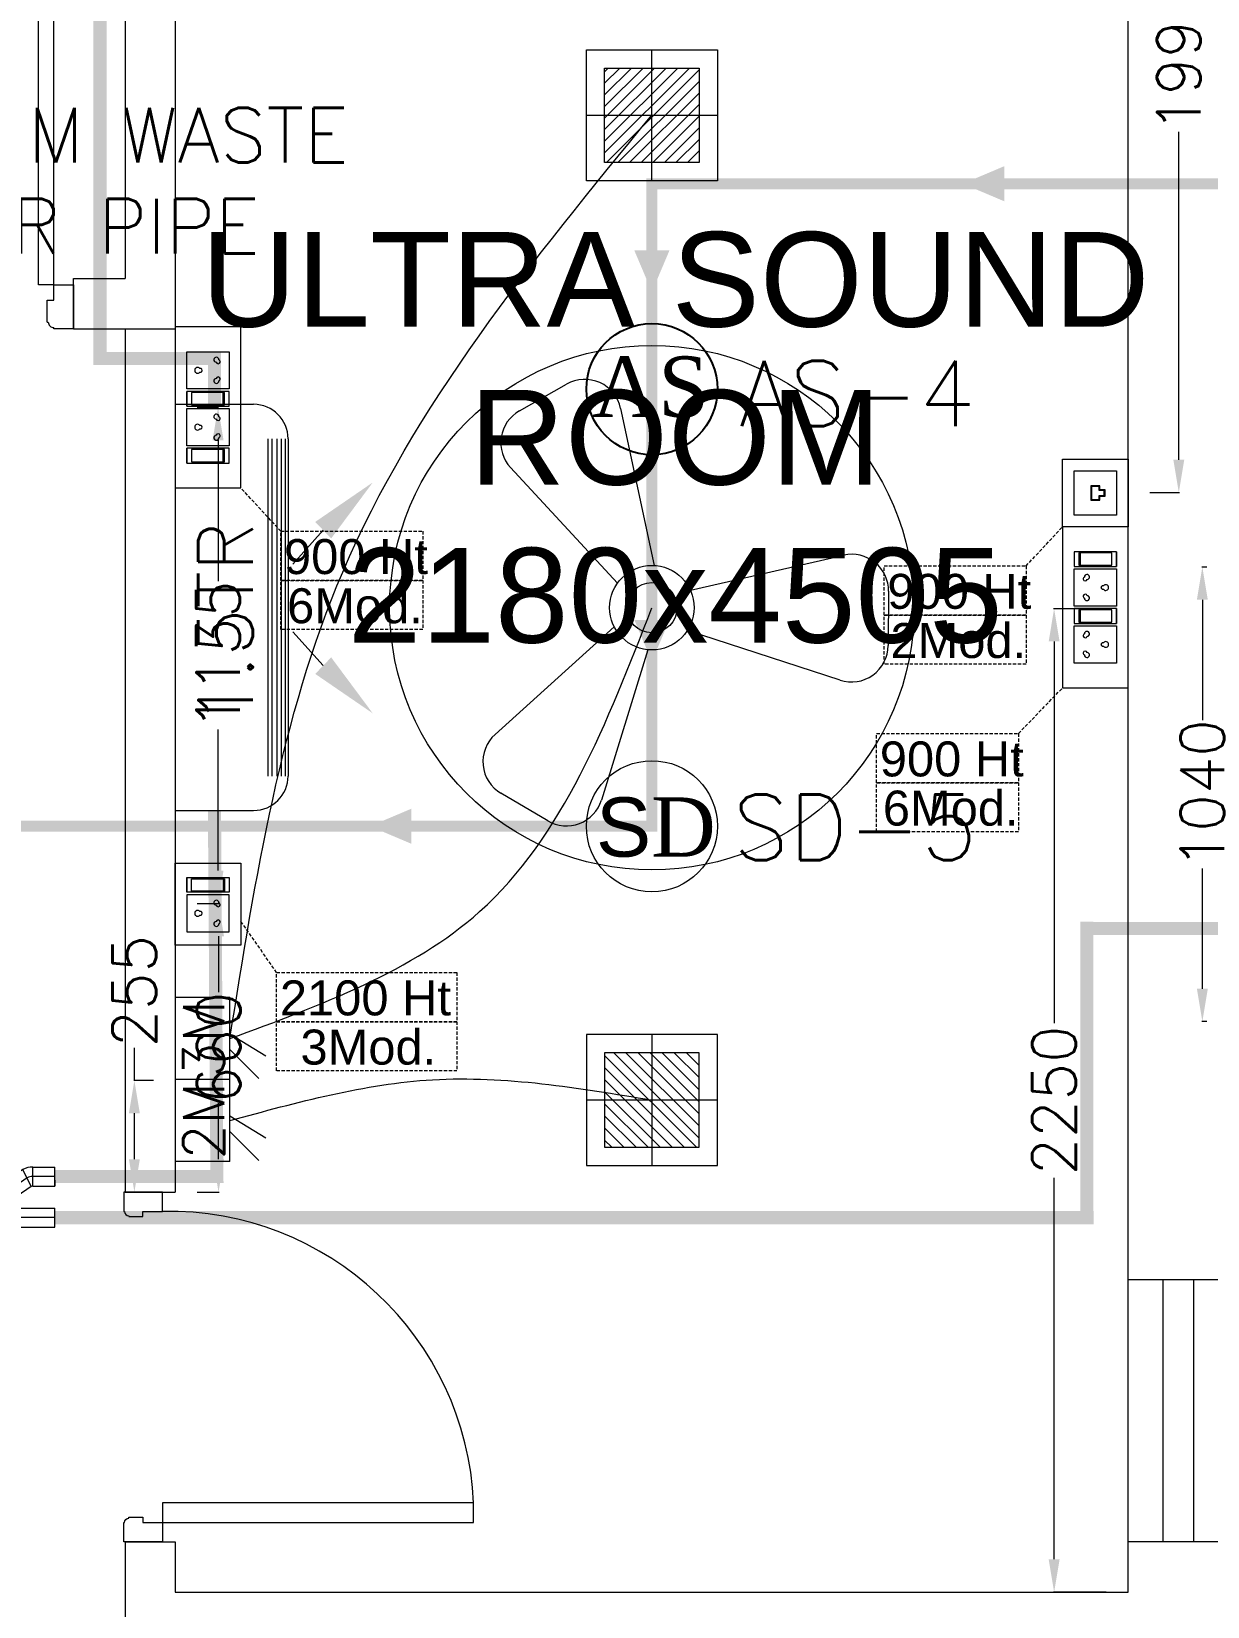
# Model space of a CAD drawing. Extents: x 3505867 to 4040009, y -660366 to -590408.
# Drawn here: x 3531795 to 3534486, y -601061 to -597458 of the extents above; entities that cross this region are included whole.
import ezdxf

# ---------------------------------------------------------------- set-up
doc = ezdxf.new("R2010")
doc.units = 0
doc.header["$LTSCALE"] = 6
doc.header["$MEASUREMENT"] = 0
for name, pattern in [('1', [0]), ('CONTINU', [0]), ('DASHED2', [0.375, 0.25, -0.125])]:
    doc.linetypes.add(name, pattern=pattern)
doc.layers.get('0').update_dxf_attribs({"linetype": 'CONTINUOUS', "lineweight": 0})
doc.layers.get('Defpoints').update_dxf_attribs({"linetype": 'CONTINUOUS', "lineweight": 0})
for name, color, linetype, lineweight in [('1Y-JOINT', 1, 'CONTINUOUS', 0), ('24W RAW POWER', 1, 'CONTINUOUS', 0), ('24W UPS POWER LIGHT', 5, 'CONTINUOUS', 0), ('AC CKT-8', 110, 'CONTINUOUS', 0), ('DIM', 7, 'CONTINUOUS', 0), ('DOOR', 44, 'CONTINUOUS', 0), ('ELE- DBS', 1, 'CONTINUOUS', 0), ('ELE-1200MM CEILINGFAN', 6, 'CONTINUOUS', 0), ('ELE-24W EMERGENCY  LED LIGHT', 5, 'CONTINUOUS', 0), ('ELE-24W LED LIGHT', 1, 'CONTINUOUS', 0), ('ELE-2M UPS P.SB', 3, 'CONTINUOUS', 0), ('ELE-2NOS OF 6-16 RAW POWER SOCKET', 1, 'CONTINUOUS', 0), ('ELE-3M RAW P.SB', 40, 'CONTINUOUS', 0), ('ELE-CABLE TRAY', 31, 'CONTINUOUS', 0), ('ELE. DB', 1, 'CONTINUOUS', 0), ('ELE.LAN POINT', 3, 'CONTINUOUS', 0), ('FA-ABOVE SMOKE DETECTOR', 6, 'CONTINUOUS', 25), ('FA-BELOW SMOKE DERECTOR', 1, 'CONTINUOUS', 0), ('FA-FIRE TEXT', 7, 'CONTINUOUS', 0), ('HTL-COPPER PIPE', 6, 'CONTINUOUS', 0), ('HVAC_HI-WALL_1.5TR', 5, 'CONTINUOUS', 0), ('LV.CC CEMARA', 66, 'CONTINUOUS', 0), ('M-VRF- CKT', 5, 'CONTINUOUS', 0), ('MEP_HVAC_DRAIN_PIPE', 7, 'CONTINUOUS', 0), ('MEP_HVAC_TEXT', 7, 'CONTINUOUS', 0), ('MEP_HVAC_VRF_COPPER_PIPE', 6, 'CONTINUOUS', 0), ('PHE-SP', 1, 'CONTINUOUS', 0), ('PL- WASTE PIPE', 6, 'CONTINUOUS', 0), ('TEXT', 5, 'CONTINUOUS', 0), ('vrf', 6, 'CONTINUOUS', 0), ('WALL', 10, 'CONTINUOUS', 0), ('Window', 161, 'CONTINUOUS', 0)]:
    doc.layers.add(name, color=color, linetype=linetype, lineweight=lineweight)
for name, color, linetype, lineweight, true_color in [('CFT_LOOPING', 7, '1', 0, 0xd6d600), ('ELE-6A AC SOCKET', 7, 'CONTINUOUS', 0, 0x00ceb6), ('ELE-LIGHTING WIRING', 7, 'CONTINUOUS', 0, 0x63d7b6)]:
    doc.layers.add(name, color=color, linetype=linetype, lineweight=lineweight, true_color=true_color)
doc.layers.add('FA-LOOPING', color=200, linetype='CONTINUOUS')
doc.styles.add('ARIAL', font='arial.ttf')
doc.styles.add('PDF Times New Roman', font='times.ttf')
doc.styles.add('ROMANS', font='romans.shx')
doc.styles.get("Standard").update_dxf_attribs({"font": 'SIMPLEX'})
doc.styles.add('VERDANA', font='verdana.ttf')
doc.dimstyles.new('AEPL1', dxfattribs={"dimtxt": 100, "dimasz": 75, "dimexe": 1.25, "dimexo": 50, "dimtad": 0, "dimdec": 0, "dimtxsty": 'ROMANS', "dimcen": 2.5, "dimclrd": 7, "dimclre": 7, "dimadec": 0, "dimazin": 0, "dimtfac": 1, "dimtdec": 0, "dimtmove": 0, "dimatfit": 3, "dimfxl": 1, "dimlwd": 0, "dimlwe": 0, "dimarcsym": 0})

# ---------------------------------------------------------------- blocks, each defined once
blk = doc.blocks.new('Z$W@#1841')
at = {"layer": 'DOOR'}
blk.add_lwpolyline([(482.4958492562516, 633.1520239433992), (482.4958492562516, -167.4081328623782), (532.9958492040975, -167.4081328623782), (532.9958492040975, 633.1520239433992)], close=True, dxfattribs=at)
for points in [[(-254.0643076240316, -217.9081328102244), (-267.56430760168, -217.9081328102244), (-267.56430760168, -167.4081328623784), (-317.2842284537333, -167.4081328623784), (-317.2842284537333, -267.4081327133668), (-267.56430760168, -267.4081327133668), (-267.56430760168, -265.1581327170921, 0.4142135623730951), (-256.3143076203064, -253.9081327357186), (-254.0643076240317, -253.9081327357186)], [(519.4958492264492, -217.9081328102242), (532.9958492040975, -217.9081328102242), (532.9958492040975, -167.4081328623782), (582.7157700561507, -167.4081328623782), (582.7157700561507, -267.4081327133666), (532.9958492040975, -267.4081327133666), (532.9958492040975, -265.1581327170919, -0.4142135623730951), (521.7458492227239, -253.9081327357184), (519.4958492264492, -253.9081327357184)]]:
    blk.add_lwpolyline(points, format="xyb", close=True, dxfattribs=at)
at = {"layer": 'DOOR', "color": 145}
blk.add_arc((518.3991009487806, -152.1393686359187), 786.1117062741538, 92.61772036991374, 181.1129344054778, dxfattribs=at)
blk = doc.blocks.new('750')
at = {"layer": 'DOOR'}
for p, q in [((-50, 705), (-47.5, 705)), ((-35, 690), (-35, 692.5)), ((50, 45), (50, 80)), ((50, 80), (675, 80)), ((675, 45), (675, 80)), ((-50, 45), (-47.5, 45)), ((-35, 60), (-35, 57.5)), ((50, 45), (675, 45))]:
    blk.add_line(p, q, dxfattribs=at)
for points in [[(15, 690), (15, 705), (50, 705), (50, 750), (-50, 750), (-50, 705)], [(-35, 690), (15, 690)], [(15, 60), (15, 45), (50, 45), (50, 0), (-50, 0), (-50, 45)], [(-35, 60), (15, 60)]]:
    blk.add_lwpolyline(points, dxfattribs=at)
for centre, start, end in [((-35, 705), 180, 270), ((-35, 45), 90, 180)]:
    blk.add_arc(centre, 12.5, start, end, dxfattribs=at)
at = {"layer": 'DOOR', "color": 145}
blk.add_arc((15, 45), 660, 0, 90, dxfattribs=at)
blk = doc.blocks.new('CIVIL IVF')
at = {"layer": 'WALL', "color": 8, "linetype": 'ByBlock'}
for p, q in [((-11784.84483534377, 17415.17232320225), (-11784.84483534377, 15915.17232320225)), ((-11669.84483534377, 17415.17232320225), (-11669.84483534377, 15800.17232320225)), ((-9489.933052091394, 12910.0900228722), (-9489.999999974389, 17415.16867429006)), ((-11902.84483534377, 15915.17232320225), (-11784.84483534377, 15915.17232320225)), ((-11902.84483534377, 15800.17232320318), (-11902.84483534377, 15915.17232320225)), ((-11902.84483534377, 15800.17232320225), (-11669.84483534377, 15800.17232320225)), ((-11784.84483534377, 15800.17232320225), (-11784.84483534377, 13825.09002243727)), ((-11669.84483534377, 15800.17232320225), (-11669.84483534377, 13825.09002243727)), ((-11784.84483534377, 13825.09002243727), (-11669.8448353447, 13825.09002243727)), ((-11784.84483534377, 13025.0900228722), (-11784.84483534377, 12680.0900228722)), ((-11784.84483534377, 13025.0900228722), (-11669.84483534377, 13025.0900228722)), ((-11669.84483534377, 13025.0900228722), (-11669.84483534377, 12910.0900228722)), ((-11669.84483534377, 12910.0900228722), (-9490.000000005122, 12910.0900228722))]:
    blk.add_line(p, q, dxfattribs=at)
at = {"layer": 'Window', "color": 8, "linetype": 'Continuous'}
for points in [[(-9490.000000000466, 13625.07719897851), (-9260.000000000466, 13625.07719897851), (-9260.000000000466, 13025.07719897851), (-9490.000000000466, 13025.07719897851)], [(-9410.000000000466, 13625.07719897851), (-9340.000000000466, 13625.07719897851), (-9340.000000000466, 13025.07719897851), (-9410.000000000466, 13025.07719897851)]]:
    blk.add_lwpolyline(points, close=True, dxfattribs=at)
at = {"layer": 'DOOR', "color": 8, "rotation": 89.99999999999999}
blk.add_blockref('750', (-11902.84483534377, 15850.17232320225), dxfattribs=at)
at = {"layer": 'DOOR', "color": 8, "linetype": 'Continuous', "xscale": 0.8888888889923692, "yscale": 0.8888888889923692, "zscale": 0.8888888889923692, "rotation": 270}
blk.add_blockref('Z$W@#1841', (-11550.14871698245, 13543.05959711224), dxfattribs=at)
at = {"layer": 'DIM', "color": 8, "insert": (-10525.96181170177, 15550.12241961737), "char_height": 216.75, "width": 2086.033935879946, "attachment_point": 5, "style": 'ARIAL'}
blk.add_mtext('ULTRA SOUND\\PROOM\\P2180x4505', dxfattribs=at)
blk = doc.blocks.new('RTUH 6U')
at = {"layer": 'ELE-2NOS OF 6-16 RAW POWER SOCKET', "color": 30, "lineweight": 0, "ltscale": 300}
for p, q in [((-311.5148522858508, -26.47821136575658), (-226.5000409251079, -26.47821136575658)), ((-311.5148522858508, -123.5216896266211), (-311.5148522858508, -26.47821136575658)), ((-226.5000409251079, -26.47821136575658), (-226.5000409251079, -123.5216896266211)), ((-187.0565626639873, -26.47821136575658), (-220.8652583165094, -26.47821136575658)), ((-220.8652583165094, -26.47821136575658), (-220.8652583165094, -123.5216896266211)), ((-187.0565626639873, -123.5216896266211), (-187.0565626639873, -26.47821136575658)), ((-187.0565626639873, -123.5216896266211), (-187.0565626639873, -26.47821136575658)), ((-181.4217800553888, -123.5216896266211), (-181.4217800553888, -26.47821136575658)), ((-181.4217800553888, -26.47821136575658), (-96.40696869464591, -26.47821136575658)), ((-96.40696869464591, -26.47821136575658), (-96.40696869464591, -123.5216896266211)), ((-56.96349043352529, -26.47821136575658), (-90.77218608604744, -26.47821136575658)), ((-90.77218608604744, -26.47821136575658), (-90.77218608604744, -123.5216896266211)), ((-56.96349043352529, -123.5216896266211), (-56.96349043352529, -26.47821136575658)), ((-56.96349043352529, -123.5216896266211), (-56.96349043352529, -26.47821136575658)), ((-189.8739539682865, -37.04342875699513), (-218.0478670122102, -37.04342875699513)), ((-218.0478670122102, -37.04342875699513), (-218.0478670122102, -112.9564722352661)), ((-189.8739539682865, -40.42429832229391), (-218.0478670122102, -40.42429832229391)), ((-189.8739539682865, -112.9564722352661), (-189.8739539682865, -37.04342875699513)), ((-59.78088173829019, -37.04342875699513), (-87.9547947817482, -37.04342875699513)), ((-87.9547947817482, -37.04342875699513), (-87.9547947817482, -112.9564722352661)), ((-59.78088173829019, -40.42429832229391), (-87.9547947817482, -40.42429832229391)), ((-59.78088173829019, -112.9564722352661), (-59.78088173829019, -37.04342875699513)), ((-226.5000409251079, -123.5216896266211), (-311.5148522858508, -123.5216896266211)), ((-187.0565626639873, -123.5216896266211), (-220.8652583165094, -123.5216896266211)), ((-220.8652583165094, -123.5216896266211), (-187.0565626639873, -123.5216896266211)), ((-218.0478670122102, -112.9564722352661), (-189.8739539682865, -112.9564722352661)), ((-96.40696869464591, -123.5216896266211), (-181.4217800553888, -123.5216896266211)), ((-56.96349043352529, -123.5216896266211), (-90.77218608604744, -123.5216896266211)), ((-90.77218608604744, -123.5216896266211), (-56.96349043352529, -123.5216896266211)), ((-87.9547947817482, -112.9564722352661), (-59.78088173829019, -112.9564722352661))]:
    blk.add_line(p, q, dxfattribs=at)
blk.add_lwpolyline([(-4.092510789632797e-05, 4.950386937707663e-05), (-368.4783017947339, 4.950386937707663e-05), (-368.4783017947339, -149.9999504961306), (-4.092510789632797e-05, -149.9999504961306)], close=True, dxfattribs=at)
for centre, radius, start, end in [((-293.2345507191494, -56.05690794810653), 5.702069884256065, 87.48996629468185, 354.7310871131253), ((-288.7399569302797, -52.13456946169026), 4.600757324912477, 284.9048633383454, 157.3161900704558), ((-249.274936280679, -52.13456946169026), 4.600757324912477, 22.68380993221952, 255.0951366616546), ((-244.7803424918093, -56.05690794810653), 5.702069884256065, 185.2689128868746, 92.51003370531816), ((-163.1414784886874, -56.05690794810653), 5.702069884256065, 87.48996629468185, 354.7310871131253), ((-158.6468846998177, -52.13456946169026), 4.600757324912477, 284.9048633383454, 157.3161900677805), ((-119.181864050217, -52.13456946169026), 4.600757324912477, 22.68380993221952, 255.0951366616546), ((-114.6872702613473, -56.05690794810653), 5.702069884256065, 185.2689128868746, 92.51003370531816), ((-269.0074466057122, -98.95577360759489), 6.616767067351513, 127.1583653105455, 52.84163468502312), ((-269.0074466057122, -92.33763240661938), 4.216839631110872, 341.4031195241894, 198.5968804773098), ((-138.9143743752502, -98.95577360759489), 6.616767067351513, 127.1583653105455, 52.84163468502312), ((-138.9143743752502, -92.33763240661938), 4.216839631110872, 341.4031195241894, 198.5968804773098)]:
    blk.add_arc(centre, radius, start, end, dxfattribs=at)
blk = doc.blocks.new('EQ2WE')
at = {"layer": 'ELE-6A AC SOCKET', "lineweight": 0}
for p, q in [((-98.74961535586044, 169.5296093540965), (-215.4297063327394, 169.5296093540965)), ((-215.4297063327394, 169.5296093540965), (-215.4297063327394, 36.34056040062569)), ((-98.74961535586044, 36.34056040062569), (-98.74961535586044, 169.5296093540965)), ((-91.01605767477304, 36.34056040062569), (-91.01605767477304, 169.5296093540965)), ((-91.01605767477304, 169.5296093540965), (-44.61471158778295, 169.5296093540965)), ((-44.61471158778295, 169.5296093540965), (-91.01605767477304, 169.5296093540965)), ((-87.14927883446217, 50.84098105295561), (-87.14927883446217, 155.0291887017665)), ((-87.14927883446217, 155.0291887017665), (-48.48149042809382, 155.0291887017665)), ((-48.48149042809382, 155.0291887017665), (-48.48149042809382, 50.84098105295561)), ((-44.61471158778295, 169.5296093540965), (-44.61471158778295, 36.34056040062569)), ((-44.61471158778295, 169.5296093540965), (-44.61471158778295, 36.34056040062569)), ((-48.48149042809382, 55.48111566121224), (-87.14927883446217, 55.48111566121224)), ((-48.48149042809382, 50.84098105295561), (-87.14927883446217, 50.84098105295561)), ((-215.4297063327394, 36.34056040062569), (-98.74961535586044, 36.34056040062569)), ((-44.61471158778295, 36.34056040062569), (-91.01605767477304, 36.34056040062569))]:
    blk.add_line(p, q, dxfattribs=at)
blk.add_lwpolyline([(0, 0), (-257.3377121933736, 0), (-257.3377121933736, 205.8701697547222), (0, 205.8701697547222)], close=True, dxfattribs=at)
for centre, radius, start, end in [((-157.0896608447656, 135.8136806810508), 9.081299729220849, 307.1583653148004, 232.8416346884283), ((-157.0896608447656, 126.7304949983954), 5.787476604568305, 161.4031195280473, 18.59688047086035), ((-190.3405810883269, 76.93636897683609), 7.825907300167327, 5.268912887902898, 272.5100337055451), ((-184.1718958457932, 71.55308571003843), 6.314391276533496, 202.6838099291593, 75.09513666362629), ((-130.0074258428067, 71.55308571003843), 6.314391276533496, 104.9048633363737, 337.3161900708406), ((-123.8387406007387, 76.93636897683609), 7.825907300167327, 267.4899662944549, 174.7310871120971)]:
    blk.add_arc(centre, radius, start, end, dxfattribs=at)
blk = doc.blocks.new('*D464')
at = {"layer": 'Defpoints', "color": 0, "linetype": 'ByBlock', "transparency": 16777216}
for p in [(22135.0882167425, 14250.27869714517), (22234.05422734702, 14250.27869714517), (22135.15516465623, 13589.91793022351)]:
    blk.add_point(p, dxfattribs=at)
at = {"layer": 'ELE-CABLE TRAY', "color": 7, "linetype": 'ByBlock', "lineweight": 0, "transparency": 16777216}
for p, q in [((22185.0882167425, 14250.27869714517), (22235.30422734702, 14250.27869714517)), ((22234.05422734702, 14175.27869714517), (22234.05422734702, 14046.91378987482)), ((22234.05422734702, 13664.91793022351), (22234.05422734702, 13793.28283749387)), ((22185.15516465623, 13589.91793022351), (22235.30422734702, 13589.91793022351))]:
    blk.add_line(p, q, dxfattribs=at)
at = {"layer": 'ELE-CABLE TRAY', "color": 7, "linetype": 'ByBlock', "transparency": 16777216}
for points in [[(22246.55422734702, 14175.27869714517), (22221.55422734702, 14175.27869714517), (22234.05422734702, 14250.27869714517)], [(22221.55422734702, 13664.91793022351), (22246.55422734702, 13664.91793022351), (22234.05422734702, 13589.91793022351)]]:
    blk.add_solid(points, dxfattribs=at)
at = {"layer": 'ELE-CABLE TRAY', "color": 0, "linetype": 'ByBlock', "transparency": 16777216, "insert": (22234.05422734702, 13920.09831368434), "char_height": 100, "attachment_point": 5, "rotation": 90, "style": 'ROMANS'}
blk.add_mtext('660', dxfattribs=at)
blk = doc.blocks.new('*D465')
at = {"layer": 'Defpoints', "color": 0, "linetype": 'ByBlock', "transparency": 16777216}
for p in [(22135.08821674204, 15384.959080606), (22232.95359777706, 15384.959080606), (22135.0882167425, 14250.27869714517)]:
    blk.add_point(p, dxfattribs=at)
at = {"layer": 'ELE-CABLE TRAY', "color": 7, "linetype": 'ByBlock', "lineweight": 0, "transparency": 16777216}
for p, q in [((22185.08821674204, 15384.959080606), (22234.20359777706, 15384.959080606)), ((22232.95359777706, 15309.959080606), (22232.95359777706, 14987.2915079232)), ((22232.95359777706, 14325.27869714517), (22232.95359777706, 14647.94626982797)), ((22185.0882167425, 14250.27869714517), (22234.20359777706, 14250.27869714517))]:
    blk.add_line(p, q, dxfattribs=at)
at = {"layer": 'ELE-CABLE TRAY', "color": 7, "linetype": 'ByBlock', "transparency": 16777216}
for points in [[(22245.45359777706, 15309.959080606), (22220.45359777706, 15309.959080606), (22232.95359777706, 15384.959080606)], [(22220.45359777706, 14325.27869714517), (22245.45359777706, 14325.27869714517), (22232.95359777706, 14250.27869714517)]]:
    blk.add_solid(points, dxfattribs=at)
at = {"layer": 'ELE-CABLE TRAY', "color": 0, "linetype": 'ByBlock', "transparency": 16777216, "insert": (22232.95359777706, 14817.61888887559), "char_height": 100, "attachment_point": 5, "rotation": 90, "style": 'ROMANS'}
blk.add_mtext('1135', dxfattribs=at)
blk = doc.blocks.new('*D467')
at = {"layer": 'Defpoints', "color": 0, "linetype": 'ByBlock', "transparency": 16777216}
for p in [(24314.91493136063, 14924.45725636731), (24145.82224400667, 12674.91793065844), (24314.99999999488, 12674.91793065844)]:
    blk.add_point(p, dxfattribs=at)
at = {"layer": 'ELE-CABLE TRAY', "color": 7, "linetype": 'ByBlock', "lineweight": 0, "transparency": 16777216}
for p, q in [((24264.91493136063, 14924.45725636731), (24144.57224400667, 14924.45725636731)), ((24145.82224400667, 14849.45725636731), (24145.82224400667, 13976.50306970335)), ((24145.82224400667, 12749.91793065844), (24145.82224400667, 13622.8721173224)), ((24264.99999999488, 12674.91793065844), (24144.57224400667, 12674.91793065844))]:
    blk.add_line(p, q, dxfattribs=at)
at = {"layer": 'ELE-CABLE TRAY', "color": 7, "linetype": 'ByBlock', "transparency": 16777216}
for points in [[(24158.32224400667, 14849.45725636731), (24133.32224400667, 14849.45725636731), (24145.82224400667, 14924.45725636731)], [(24133.32224400667, 12749.91793065844), (24158.32224400667, 12749.91793065844), (24145.82224400667, 12674.91793065844)]]:
    blk.add_solid(points, dxfattribs=at)
at = {"layer": 'ELE-CABLE TRAY', "color": 0, "linetype": 'ByBlock', "transparency": 16777216, "insert": (24145.82224400667, 13799.68759351288), "char_height": 100, "attachment_point": 5, "rotation": 90, "style": 'ROMANS'}
blk.add_mtext('2250', dxfattribs=at)
blk = doc.blocks.new('*D471')
at = {"layer": 'Defpoints', "color": 0, "linetype": 'ByBlock', "transparency": 16777216}
for p in [(24484.91076088883, 15019.76497655676), (24545.02010718687, 15019.76497655676), (24545.04755252553, 13980.08003548067)]:
    blk.add_point(p, dxfattribs=at)
at = {"layer": 'ELE-CABLE TRAY', "color": 7, "linetype": 'ByBlock', "lineweight": 0, "transparency": 16777216}
for p, q in [((24495.02010718687, 15019.76497655676), (24483.66076088883, 15019.76497655676)), ((24484.91076088883, 14944.76497655676), (24484.91076088883, 14669.59512506633)), ((24484.91076088883, 14055.08003548067), (24484.91076088883, 14330.2498869711)), ((24495.04755252553, 13980.08003548067), (24483.66076088883, 13980.08003548067))]:
    blk.add_line(p, q, dxfattribs=at)
at = {"layer": 'ELE-CABLE TRAY', "color": 7, "linetype": 'ByBlock', "transparency": 16777216}
for points in [[(24497.41076088883, 14944.76497655676), (24472.41076088883, 14944.76497655676), (24484.91076088883, 15019.76497655676)], [(24472.41076088883, 14055.08003548067), (24497.41076088883, 14055.08003548067), (24484.91076088883, 13980.08003548067)]]:
    blk.add_solid(points, dxfattribs=at)
at = {"layer": 'ELE-CABLE TRAY', "color": 0, "linetype": 'ByBlock', "transparency": 16777216, "insert": (24484.91076088883, 14499.92250601872), "char_height": 100, "attachment_point": 5, "rotation": 90, "style": 'ROMANS'}
blk.add_mtext('1040', dxfattribs=at)
blk = doc.blocks.new('ETWER')
at = {"layer": 'PL- WASTE PIPE', "color": 4, "linetype": 'ByBlock', "lineweight": 0, "ltscale": 5, "insert": (21347.56972528715, 16070.42661739024), "char_height": 124.9999999977931, "width": 1332.590875704529, "attachment_point": 1, "style": 'ROMANS'}
blk.add_mtext('%%c40MM WASTE WATER PIPE', dxfattribs=at)
blk = doc.blocks.new('24w led light')
at = {"layer": 'ELE-24W LED LIGHT', "color": 1, "lineweight": 0}
for p, q in [((159.0000000012145, 158.9999999986694), (-159.9999999987274, 159.0000000012225)), ((-159.9999999987274, 159.0000000012225), (-160.0000000012806, -159.9999999987194)), ((-0.5000000012805742, -159.999999999996), (-0.4999999987274407, 158.999999999946)), ((158.9999999987194, -160.0000000012726), (159.0000000012145, 158.9999999986694)), ((114.5367849160933, 114.5367849143026), (-115.5367849143026, 114.5367849161594)), ((-115.5367849143026, 114.5367849161594), (-115.5367849161594, -115.5367849143526)), ((110.1664341049445, -115.5367849160353), (-115.5367849143606, 110.1664341068094)), ((81.97055120514068, -115.5367849159193), (-115.5367849145927, 81.97055120700553)), ((114.5367849144106, -91.7112528255815), (-91.71125282390676, 114.5367849159273)), ((114.5367849147007, -63.51536992577766), (-63.51536992410293, 114.5367849156952)), ((114.5367849149328, -35.31948702603185), (-35.31948702429909, 114.5367849155211)), ((114.5367849151069, -7.123604126228013), (-7.123604124495255, 114.536784915289)), ((114.536784915339, 21.07227877357582), (21.07227877536661, 114.5367849150569)), ((114.5367849155711, 49.26816167332163), (49.26816167511242, 114.5367849148248)), ((114.5367849158032, 77.46404457312546), (77.46404457497428, 114.5367849145927)), ((114.5367849160353, 105.6599274730454), (105.6599274747201, 114.5367849143606)), ((114.5367849142945, -115.5367849162094), (114.5367849160933, 114.5367849143026)), ((53.77466830533685, -115.5367849157452), (-115.5367849147668, 53.77466830725971)), ((25.57878540547499, -115.536784915397), (-115.5367849150569, 25.57878540745588)), ((-160.000000000004, -0.4999999987194258), (158.999999999996, -0.5000000012725593)), ((-2.617097494328851, -115.5367849151649), (-115.536784915231, -2.617097492464012)), ((-30.81298039413269, -115.5367849150489), (-115.5367849154631, -30.81298039220982)), ((-59.00886329393652, -115.5367849148168), (-115.5367849156952, -59.00886329212971)), ((-87.20474619374036, -115.5367849144686), (-115.5367849159273, -87.20474619181749)), ((-115.4006290935442, -115.5367849142945), (-115.5367849161594, -115.4006290915633)), ((-115.5367849161594, -115.5367849143526), (114.5367849142945, -115.5367849162094)), ((-160.0000000012806, -159.9999999987194), (158.9999999987194, -160.0000000012726))]:
    blk.add_line(p, q, dxfattribs=at)
blk = doc.blocks.new('24w led emeregency')
at = {"layer": 'ELE-24W EMERGENCY  LED LIGHT'}
h = blk.add_hatch(dxfattribs=at)
h.set_pattern_fill('ANSI31', scale=166.666666666665, style=0)
h.set_pattern_definition([(45, (0, 0), (-14.73139127471959, 14.7313912747196), [])])
h.paths.add_polyline_path([(-115.397401795839, -115.397401795839), (-115.397401795839, 115.397401795839), (115.397401795839, 115.397401795839), (115.397401795839, -115.397401795839)])
at = {"layer": 'ELE-24W EMERGENCY  LED LIGHT', "color": 5}
for p, q in [((0, 160), (0, -160)), ((-160, 0), (160, 0))]:
    blk.add_line(p, q, dxfattribs=at)
for points in [[(-160, -160), (-160, 160), (160, 160), (160, -160)], [(-115.397401795839, -115.397401795839), (-115.397401795839, 115.397401795839), (115.397401795839, 115.397401795839), (115.397401795839, -115.397401795839)]]:
    blk.add_lwpolyline(points, close=True, dxfattribs=at)
blk = doc.blocks.new('2M UPS SB')
at = {"layer": 'ELE-2M UPS P.SB', "color": 3}
for p, q in [((-133.7655910551548, 160), (-69.26612788438797, 265.2194964364171)), ((-88.23655763268471, 160), (-3.38374388217926, 244.8528137430549)), ((-240, 160), (-240, 0)), ((0, 160), (-240, 160)), ((0, 160), (0, 0))]:
    blk.add_line(p, q, dxfattribs=at)
blk.add_text('2M', height=120, rotation=180, dxfattribs=at).set_placement((-6.021764248609543, 142.9791077449918))
blk = doc.blocks.new('A$C07FB25EA')
at = {"layer": 'ELE-1200MM CEILINGFAN', "color": 3}
for p, q in [((6.532776267500593, 13.36735990063607), (9.466628320107704, 11.64112324596863)), ((0.2555713899018883, 2.637343919337582), (3.168330920685548, 12.07415516399124)), ((9.838218455632159, 7.943537505430868), (2.358767898105725, 1.207109641702118)), ((-11.7984145034352, 4.548378357842012), (-2.224771563924151, 1.439198100535577)), ((-14.84286138923198, -1.026129745423532), (-14.81482261964993, 2.37777899041248)), ((-2.411792527615034, -1.097340643536882), (-12.04069056159642, -3.293222517087997)), ((2.156221137716784, -1.540003275806157), (8.872359640910874, -8.780932646906876)), ((1.960196047803038, -12.49191586327652), (-0.1339963341779367, -2.646307742243152)), ((8.31008512173139, -12.34123015521618), (5.348194299542229, -14.01890223638475))]:
    blk.add_line(p, q, dxfattribs=at)
at = {"layer": 'ELE-1200MM CEILINGFAN', "color": 5, "ltscale": 10}
blk.add_circle((0, 0), 16.44920765180997, dxfattribs=at)
at = {"layer": 'ELE-1200MM CEILINGFAN', "color": 3}
for radius in [2.649698036423876, 1.57768634052507]:
    blk.add_circle((0, 0), radius, dxfattribs=at)
for centre, radius, start, end in [((5.364932230608247, 11.38253260855709), 2.302911, 59.52805232013018, 162.5228544712673), ((8.29878428322263, 9.656295953875087), 2.302911, 311.9493309576654, 59.52805232013018), ((-12.51198974412546, 2.358810032856127), 2.302911000000001, 71.9493309579858, 179.5280523201116), ((-12.54002851371843, -1.045098702990799), 2.302911000000001, 179.5280523201116, 282.5228544713182), ((7.175096283113817, -10.33743390556629), 2.302911000000001, 299.5280523201873, 42.52285447146621), ((4.213205460910103, -12.01510598673485), 2.302911000000001, 191.9493309577734, 299.5280523201873)]:
    blk.add_arc(centre, radius, start, end, dxfattribs=at)
blk = doc.blocks.new('TEWSER')
at = {"layer": 'ELE-3M RAW P.SB'}
for p, q in [((0, 0), (125, 0)), ((0, 0), (0, -187.5000000001164)), ((0, -68.9348106419202), (-66.29126073652878, -2.643549905624241)), ((0, -104.5043680202216), (-82.20273159211501, -54.11416240036488)), ((0, -187.5000000001164), (125, -187.5000000001164))]:
    blk.add_line(p, q, dxfattribs=at)
blk.add_text('3M', height=93.75000000006436, rotation=269.9999999999999, dxfattribs=at).set_placement((13.29757207352668, -4.704503317945637))
blk = doc.blocks.new('*D516')
at = {"layer": 'Defpoints', "color": 0, "linetype": 'ByBlock', "transparency": 16777216}
for p in [(-5503.477089490276, 14080.3720164462), (-5409.844835343305, 14080.3720164462), (-5409.844835343771, 13825.09002243727)]:
    blk.add_point(p, dxfattribs=at)
at = {"layer": 'ELE-CABLE TRAY', "color": 7, "linetype": 'ByBlock', "lineweight": 0, "transparency": 16777216}
for p, q in [((-5503.477089490276, 14080.3720164462), (-5503.477089490276, 14155.3720164462)), ((-5459.844835343305, 14080.3720164462), (-5504.727089490276, 14080.3720164462)), ((-5503.477089490276, 13900.09002243727), (-5503.477089490276, 14005.3720164462)), ((-5459.844835343771, 13825.09002243727), (-5504.727089490276, 13825.09002243727))]:
    blk.add_line(p, q, dxfattribs=at)
at = {"layer": 'ELE-CABLE TRAY', "color": 7, "linetype": 'ByBlock', "transparency": 16777216}
for points in [[(-5490.977089490276, 14005.3720164462), (-5515.977089490276, 14005.3720164462), (-5503.477089490276, 14080.3720164462)], [(-5515.977089490276, 13900.09002243727), (-5490.977089490276, 13900.09002243727), (-5503.477089490276, 13825.09002243727)]]:
    blk.add_solid(points, dxfattribs=at)
at = {"layer": 'ELE-CABLE TRAY', "color": 0, "linetype": 'ByBlock', "transparency": 16777216, "insert": (-5503.477089490276, 14284.56844501763), "char_height": 100, "attachment_point": 5, "rotation": 90, "style": 'ROMANS'}
blk.add_mtext('255', dxfattribs=at)
blk = doc.blocks.new('Voice')
at = {"layer": 'ELE.LAN POINT', "color": 6}
for points in [[(-0.0001435091835446656, -31.83524279187447), (127.8731920092255, -31.83524279191364), (127.8731920092255, 91.99998739433515), (-0.0001435091835446656, 91.99998739437433)], [(21.85946668858487, -9.975632593831826), (106.0135818114571, -9.975632593831826), (106.0135818114571, 70.14037719625334), (21.85946668858487, 70.14037719629252)], [(77.26763112169853, 21.4423185055611), (69.73059573140364, 21.4423185055611), (69.73059573140364, 11.69924630392988), (58.14245276861877, 11.69924630392988), (58.14245276861877, 21.4423185055611), (50.60541737832387, 21.4423185055611), (50.60541737832387, 38.72242609717381), (77.26763112169853, 38.72242609717381)], [(75.92159601097843, 22.78835361628119), (68.38456062068354, 22.78835361628119), (68.38456062068354, 13.04528141464998), (59.48848787933886, 13.04528141464998), (59.48848787933886, 22.78835361628119), (51.95145248904397, 22.78835361628119), (51.95145248904397, 37.37639098645371), (75.92159601097843, 37.37639098645371)]]:
    blk.add_lwpolyline(points, close=True, dxfattribs=at)
blk = doc.blocks.new('*D302')
at = {"layer": 'Defpoints', "color": 0, "linetype": 'ByBlock', "transparency": 16777216}
for p in [(-3230.018120724957, 17415.17209221381), (-3113.941144122526, 17415.17209221381), (-3230.018120724957, 15425.31413119)]:
    blk.add_point(p, dxfattribs=at)
at = {"layer": 'ELE-CABLE TRAY', "color": 7, "linetype": 'ByBlock', "lineweight": 0, "transparency": 16777216}
for p, q in [((-3180.018120724957, 17415.17209221381), (-3112.691144122526, 17415.17209221381)), ((-3113.941144122526, 17340.17209221381), (-3113.941144122526, 16589.91573074953)), ((-3113.941144122526, 15500.31413119), (-3113.941144122526, 16250.57049265429)), ((-3180.018120724957, 15425.31413119), (-3112.691144122526, 15425.31413119))]:
    blk.add_line(p, q, dxfattribs=at)
at = {"layer": 'ELE-CABLE TRAY', "color": 7, "linetype": 'ByBlock', "transparency": 16777216}
for points in [[(-3101.441144122526, 17340.17209221381), (-3126.441144122526, 17340.17209221381), (-3113.941144122526, 17415.17209221381)], [(-3126.441144122526, 15500.31413119), (-3101.441144122526, 15500.31413119), (-3113.941144122526, 15425.31413119)]]:
    blk.add_solid(points, dxfattribs=at)
at = {"layer": 'ELE-CABLE TRAY', "color": 0, "linetype": 'ByBlock', "transparency": 16777216, "insert": (-3113.941144122526, 16420.24311170191), "char_height": 100, "attachment_point": 5, "rotation": 90, "style": 'ROMANS'}
blk.add_mtext('1990', dxfattribs=at)
blk = doc.blocks.new('SMOKE DETECTOR')
at = {"layer": 'FA-BELOW SMOKE DERECTOR', "color": 7}
blk.add_circle((931028.7306233168, -118293.8702529273), 166.0108993562608, dxfattribs=at)
at = {"layer": 'FA-BELOW SMOKE DERECTOR', "insert": (930887.0836242564, -118372.9609814075), "char_height": 150, "attachment_point": 7, "style": 'PDF Times New Roman'}
blk.add_mtext('{\\fArial|b0|i0|c0|p34;S}D', dxfattribs=at)
blk = doc.blocks.new('above smoke detector')
at = {"layer": 'FA-ABOVE SMOKE DETECTOR', "color": 7}
blk.add_circle((0, 0), 300, dxfattribs=at)
at = {"layer": 'FA-ABOVE SMOKE DETECTOR', "color": 53, "style": 'PDF Times New Roman'}
blk.add_text('AS', height=277.3765532474504, dxfattribs=at).set_placement((-273.6280592252228, -127.6668285339369))
blk = doc.blocks.new('DSFREWR')
at = {"layer": 'FA-LOOPING', "linetype": 'ByBlock', "const_width": 25}
blk.add_lwpolyline([(-1499.520808413625, 16131.75403616205), (-4319.447740190197, 16131.75403616205), (-4319.447740190197, 14661.95187277731), (-8068.468857062981, 14661.95187277731), (-8068.468857062981, 16293.20164178952), (-10700.79089376749, 16293.20164178952), (-10700.79089376749, 15293.20187277847), (-13398.28480976075, 15293.20187277847), (-13398.28480976122, 16264.70187277813), (-15987.0297805653, 16264.70187277824)], dxfattribs=at)
at = {"layer": 'FA-LOOPING', "color": 200, "linetype": 'CONTINU'}
for points in [[(-3513.220414658543, 16131.75403616205, 80.354190735305, 0, 0), (-3608.061818398535, 16131.75403616205, 0, 0, 0)], [(-4319.447740190197, 15979.17676334223, 80.354190735305, 0, 0), (-4319.447740190197, 15884.33535960224, 0, 0, 0)], [(-4319.447740190197, 15133.9304634654, 80.354190735305, 0, 0), (-4319.447740190197, 15039.0890597254, 0, 0, 0)], [(-4869.580459505785, 14661.95187277731, 80.354190735305, 0, 0), (-4964.421863245778, 14661.95187277731, 0, 0, 0)]]:
    blk.add_lwpolyline(points, format="xyseb", dxfattribs=at)
at = {"layer": 'FA-ABOVE SMOKE DETECTOR', "xscale": 0.4999999999993358, "yscale": 0.4999999999993358, "zscale": 0.4999999999993358}
blk.add_blockref('above smoke detector', (-4319.447740190197, 15661.95164178836, 1.300687133253366e-09), dxfattribs=at)
at = {"layer": 'FA-BELOW SMOKE DERECTOR', "color": 6, "xscale": 0.9035551315104862, "yscale": 0.9035551315104862, "zscale": 0.9035551315104862}
blk.add_blockref('SMOKE DETECTOR', (-845555.234878582, 121546.9853660455, 1.300687133253366e-09), dxfattribs=at)
at = {"layer": 'FA-FIRE TEXT', "color": 200, "linetype": 'CONTINU', "char_height": 150, "width": 349.8378647597838, "attachment_point": 1, "style": 'ROMANS'}
for s, insert in [('{\\C256;AS-4}', (-4120.075452225283, 15726.91026299819)), ('{\\C256;SD-5}', (-4134.191763270181, 14734.66756345367))]:
    blk.add_mtext(s, dxfattribs=dict(at, insert=insert))
blk = doc.blocks.new('HI WALL SPLIT AC UNIT 1.5TR')
at = {"layer": 'HVAC_HI-WALL_1.5TR', "color": 7, "lineweight": 5}
for p, q in [((1295285.094062001, -129882.4152555451), (1295362.690297949, -129951.570953507)), ((1295594.968264924, -129882.4152555451), (1295517.372028977, -129951.570953507))]:
    blk.add_line(p, q, dxfattribs=at)
at = {"layer": 'HVAC_HI-WALL_1.5TR', "color": 5, "lineweight": 5}
for p, q in [((1295075.965363557, -129962.8062686893), (1295847.465363557, -129962.8062686893)), ((1294997.215363557, -130220.8062686893), (1294997.215363557, -130041.5562686893)), ((1295926.215363557, -130220.8062686893), (1295926.215363557, -130041.5562686893)), ((1294997.215363557, -130220.8062686893), (1295926.215363557, -130220.8062686893))]:
    blk.add_line(p, q, dxfattribs=at)
at = {"layer": 'HVAC_HI-WALL_1.5TR', "color": 8, "lineweight": 5}
for p, q in [((1295075.965363557, -129969.7335215405), (1295847.465363557, -129969.7335215405)), ((1295075.965363557, -129978.9698862642), (1295847.465363557, -129978.9698862642)), ((1295075.965363557, -129988.2062509879), (1295847.465363557, -129988.2062509879)), ((1295075.965363557, -129999.7517275843), (1295847.465363557, -129999.7517275843)), ((1295075.965363557, -130008.9880095412), (1295847.465363557, -130008.9880095412))]:
    blk.add_line(p, q, dxfattribs=at)
at = {"layer": 'HVAC_HI-WALL_1.5TR', "color": 5, "lineweight": 5}
for centre, radius, start, end in [((1295075.965363557, -130041.5562686895), 78.75, 90, 180), ((1295847.465363557, -130041.5562686895), 78.7500000000291, 0, 90)]:
    blk.add_arc(centre, radius, start, end, dxfattribs=at)
at = {"layer": 'HVAC_HI-WALL_1.5TR', "color": 7, "lineweight": 5}
for points in [[(1295304.003380456, -129864.2081092676), (1295266.184743546, -129900.6224018228), (1295175.851184335, -129768.959344816)], [(1295576.05894647, -129864.2081092676), (1295613.877583379, -129900.6224018228), (1295704.21114259, -129768.959344816)]]:
    blk.add_solid(points, dxfattribs=at)
blk = doc.blocks.new('Y-JOINT')
at = {"layer": '1Y-JOINT', "extrusion": (7.0061e-12, -6.61627518758e-05, 0.9999999978112452)}
for p, q in [((416463.0598023985, -2646.098365446611, 0.0200843726229758), (416247.0802495824, -2646.098388301296, 0.0200843726239684)), ((416247.0802495824, -2646.098388301296, 0.0200843726239684), (416247.0802549376, -2696.705863564449, 0.016736042787696)), ((416463.059800534, -2628.477815438266, 0.0212501967036461), (416499.0623852817, -2628.477811628516, 0.0212501967034657)), ((416463.0598141798, -2757.431454850681, 0.0122218888698508), (416463.059800534, -2628.477815438266, 0.0212501967036461)), ((416499.0623989278, -2757.431451040931, 0.0122218888696703), (416499.0623852817, -2628.477811628516, 0.0212501967034657)), ((416579.1185597735, -2646.098353163921, 0.0200843726238366), (416499.0623852817, -2628.477811628516, 0.0212501967034657)), ((416247.0802522601, -2671.402125934343, 0.0184102077058322), (416463.0598050762, -2671.402103079658, 0.0184102077048396)), ((416463.0598077538, -2696.705840709765, 0.0167360427867033), (416247.0802549376, -2696.705863564449, 0.016736042787696)), ((416463.0598077538, -2696.705840709765, 0.0167360427867033), (416411.9147749667, -2696.705846121855, 0.0167360427868838)), ((416411.9147803221, -2747.313321383554, 0.0133877129507918), (416411.9147749667, -2696.705846121855, 0.0167360427868838)), ((416579.1185651289, -2696.70582842856, 0.0167360427875641), (416505.9748338273, -2754.106289843767, 0.0124418906368903)), ((416310.2984731082, -2755.198419004475, 0.0128660139043045), (416385.7888925825, -2702.753597620293, 0.0163359070873506)), ((416321.4175269195, -2777.928262395552, 0.0113621448345467), (416398.7476725042, -2724.583478209185, 0.0148915820204593)), ((416408.0270002052, -2748.213284405415, 0.0133281689478352), (416385.7888925825, -2702.753597620293, 0.0163359070873506)), ((416411.9147776442, -2722.009583753447, 0.0150618778688378), (416463.0598104315, -2722.009578341327, 0.0150618778686574)), ((416306.4106929917, -2756.098382024851, 0.0128064699012575), (416247.0802612224, -2756.098388301645, 0.0128064699016185)), ((416247.0802628622, -2771.594680903916, 0.0117811925369643), (416247.0802612224, -2756.098388301645, 0.0128064699016185)), ((416247.0802612224, -2756.098388303129, 0.0128064699015282), (416247.0802665777, -2806.705863564799, 0.0094581400654363)), ((416306.4106929917, -2756.098382024851, 0.0128064699012575), (416306.4106983468, -2806.705857286522, 0.0094581400651655)), ((416310.2984731082, -2755.198419004475, 0.0128660139043045), (416332.5365807311, -2800.658105788112, 0.009858275764789)), ((416332.5365807311, -2800.658105788112, 0.009858275764789), (416408.0270002052, -2748.213284405415, 0.0133281689478352)), ((416463.0598131091, -2747.313315971433, 0.0133877129506114), (416411.9147803221, -2747.313321383554, 0.0133877129507918)), ((416463.0598141798, -2757.431454850681, 0.0122218888698508), (416499.0623989278, -2757.431451040931, 0.0122218888696703)), ((416247.0802639, -2781.402125934721, 0.0111323049834823), (416306.4106956693, -2781.402119656443, 0.0111323049832115)), ((416306.4106983468, -2806.705857286522, 0.0094581400651655), (416247.0802665777, -2806.705863564799, 0.0094581400654363))]:
    blk.add_line(p, q, dxfattribs=at)
at = {"layer": '1Y-JOINT', "extrusion": (6.9964e-12, -6.61627518758e-05, 0.9999999978112452)}
for p, q in [((416579.1185597735, -2646.098353163921, 0.0200843726238366), (416647.0802498681, -2646.098345972307, 0.0200843726241489)), ((416647.0802498681, -2646.098345972307, 0.0200843726241489), (416647.0802552234, -2696.705821235461, 0.0167360427878765)), ((416647.0802525457, -2671.402083605353, 0.0184102077060127), (416463.0598050762, -2671.402103079658, 0.0184102077048396)), ((416579.1185651289, -2696.70582842856, 0.0167360427875641), (416647.0802552234, -2696.705821235461, 0.0167360427878765))]:
    blk.add_line(p, q, dxfattribs=at)
at = {"layer": '1Y-JOINT'}
blk.add_line((416579.1185651289, -2696.70582842856, 0.0167360427875641), (416579.1185597735, -2646.098353163921, 0.0200843726238366), dxfattribs=at)
at = {"layer": '1Y-JOINT', "extrusion": (7.0061e-12, -6.61627518758e-05, 0.9999999978112452)}
for centre, radius, start, end in [((416411.9147812583, -2756.160775215934, 0.1951604399708007), 59.45493601491307, 90.00000606312693, 116.0670959920746), ((416411.9147812583, -2756.160775215934, 0.1951604399708007), 34.15119836570895, 90.00000606312693, 116.0670959920746), ((416306.4106920555, -2747.250914417914, 0.1951604399708918), 8.847460716504818, 270.0000060631269, 296.0670959920747), ((416306.4106920555, -2747.250914417914, 0.1951604399708918), 34.15119836570895, 270.0000060631269, 296.0670959920747), ((416411.9147812583, -2756.160775215934, 0.1951604399708007), 8.847460716504818, 90.00000606312693, 116.0670959920746), ((416499.0623979913, -2748.583983468299, 0.1946640598047753), 8.847460716504818, 270.0000060631269, 321.3788725027825), ((416306.4106920555, -2747.250914417914, 0.1951604399708918), 59.45493601491307, 270.0000060631269, 296.0670959920747)]:
    blk.add_arc(centre, radius, start, end, dxfattribs=at)
blk = doc.blocks.new('A$C4D743431')
at = {"layer": 'AC CKT-8', "xscale": 0.933787291884793, "yscale": 0.933787291884793, "zscale": 0.933787291884793, "rotation": 359.9999939263457}
blk.add_blockref('Y-JOINT', (-389059.7484762961, 2494.562559566745, -0.01719121799683417), dxfattribs=at)
blk = doc.blocks.new('G$C4406566D')
at = {"layer": 'M-VRF- CKT', "xscale": 0.8031807735897878, "yscale": 0.8031807735897878, "zscale": 0.8031807735897878, "rotation": 180}
for p in [(-224.2044628872536, -88.81145790810115, 0.005876010468789758), (-224.20446288737, -88.81145790810115, 0.005876010468789758)]:
    blk.add_blockref('A$C4D743431', p, dxfattribs=at)
blk = doc.blocks.new('G$C186CAD5F')
at = {"layer": 'vrf', "color": 3, "xscale": 8.96419313933734, "yscale": 8.96419313933734, "zscale": 8.96419313933734, "rotation": 270.0000005682937}
blk.add_blockref('G$C4406566D', (796.1230816186871, -2009.812100126641, -0.05267369273099937), dxfattribs=at)
blk = doc.blocks.new('SFDS')
at = {"layer": 'CFT_LOOPING', "color": 7, "linetype": 'DASHED2', "ltscale": 5}
for p, q in [((22376.38870446896, 15101.71474965417), (22285.08816723805, 15200.71990924608)), ((24064.29446761683, 14638.86550007213), (24164.89681060985, 14743.2181259325)), ((22366.9939458617, 14092.18294669781), (22285.0882167425, 14209.53457783873))]:
    blk.add_line(p, q, dxfattribs=at)
for points in [[(22376.38870446896, 15101.71474965417), (22701.20872350363, 15101.71474965417), (22701.20872350363, 14989.21474965417), (22376.38870446896, 14989.21474965417)], [(22376.38870446896, 14989.21474965417), (22701.20872350363, 14989.21474965417), (22701.20872350363, 14876.71474965417), (22376.38870446896, 14876.71474965417)], [(23739.47444858216, 14638.86550007213), (24064.29446761683, 14638.86550007213), (24064.29446761683, 14526.36550007213), (23739.47444858216, 14526.36550007213)], [(23739.47444858216, 14526.36550007213), (24064.29446761683, 14526.36550007213), (24064.29446761683, 14413.86550007213), (23739.47444858216, 14413.86550007213)], [(22366.9939458617, 14092.18294669781), (22779.58993387036, 14092.18294669781), (22779.58993387036, 13979.68294669781), (22366.9939458617, 13979.68294669781)], [(22366.9939458617, 13979.68294669781), (22779.58993387036, 13979.68294669781), (22779.58993387036, 13867.18294669781), (22366.9939458617, 13867.18294669781)]]:
    blk.add_lwpolyline(points, close=True, dxfattribs=at)
at = {"layer": 'ELE-2NOS OF 6-16 RAW POWER SOCKET', "color": 3, "linetype": 'ByBlock'}
for p, rotation in [((22285.08816723805, 15200.71990924608), 270), ((24164.91498086462, 15111.69642772723), 89.99999999999999)]:
    blk.add_blockref('RTUH 6U', p, dxfattribs=dict(at, rotation=rotation))
at = {"layer": 'ELE-6A AC SOCKET', "color": 254, "linetype": 'ByBlock', "xscale": 0.7286145446852714, "yscale": 0.7286145446852714, "zscale": 0.7286145446852714, "rotation": 90}
blk.add_blockref('EQ2WE', (22285.0882167425, 14342.02869714529), dxfattribs=at)
at = {"layer": 'TEXT', "color": 7, "char_height": 80, "attachment_point": 1}
for s, insert, width in [('\\A1;{\\fArial|b0|i0|c0|p34;900 Ht\\P}', (22383.83054452902, 15083.63654547965), 8957.987203209177), ('\\A1;{\\fArial|b0|i0|c0|p34;6Mod.\\P}', (22390.84933669586, 14971.13654547499), 352.574825963015), ('\\A1;{\\fArial|b0|i0|c0|p34;900 Ht\\P}', (23746.91628864221, 14620.78729589761), 8957.987203209177), ('\\A1;{\\fArial|b0|i0|c0|p34;6Mod.\\P}', (23753.93508080905, 14508.28729589295), 352.574825963015), ('\\A1;{\\fArial|b0|i0|c0|p34;2100 Ht}', (22374.43578592176, 14074.10474252328), 8957.987203209177), ('\\A1;{\\fArial|b0|i0|c0|p34;3Mod.}', (22421.53687597672, 13961.60474251863), 352.574825963015)]:
    blk.add_mtext(s, dxfattribs=dict(at, insert=insert, width=width))
at = {"layer": 'ELE-CABLE TRAY', "color": 0, "linetype": 'ByBlock'}
for base, p1, p2, picture, middle in [((22232.95359777706, 15384.959080606), (22135.0882167425, 14250.27869714517), (22135.08821674204, 15384.959080606), '*D465', (22232.95359777706, 14817.61888887559)), ((24484.91076088883, 15019.76497655676), (24545.04755252553, 13980.08003548067), (24545.02010718687, 15019.76497655676), '*D471', (24484.91076088883, 14499.92250601872)), ((24145.82224400667, 12674.91793065844), (24314.91493136063, 14924.45725636731), (24314.99999999488, 12674.91793065844), '*D467', (24145.82224400667, 13799.68759351288)), ((22234.05422734702, 14250.27869714517), (22135.15516465623, 13589.91793022351), (22135.0882167425, 14250.27869714517), '*D464', (22234.05422734702, 13920.09831368434))]:
    dim = blk.add_linear_dim(base=base, p1=p1, p2=p2, angle=90, dimstyle='AEPL1', dxfattribs=at)
    dim.commit()
    dim.dimension.update_dxf_attribs({"geometry": picture, "text_midpoint": middle})
blk = doc.blocks.new('WETRWER')
at = {"layer": 'ELE-LIGHTING WIRING', "linetype": 'ByBlock'}
for points in [[(-5284.844835343305, 14176.12201644655), (-5026.899494418874, 15243.2318719232), (-4319.917959628161, 16288.67186122481, 2.711236453935354e-09)], [(-5284.844835343305, 14176.12201644655), (-4713.50801245356, 14466.92095685948), (-4319.447740190197, 15161.95164178836, 1.300687133253366e-09)]]:
    blk.add_spline(points, degree=3, dxfattribs=at)
at = {"layer": 'ELE-LIGHTING WIRING', "color": 254, "linetype": 'ByBlock'}
for points in [[(-2439.056693775114, 7245.322972845519), (-2682.034591234289, 8701.32380403881), (-5177.266042592935, 10403.49719721335), (-5847.819197481498, 12415.15666187403), (-6125.874615904875, 14524.70210376685, -3.56410889761029e-09)], [(-5284.844835343305, 13988.6220164462), (-4821.029976092745, 14082.03220754815), (-4319.447740189731, 14035.70164178894)]]:
    blk.add_spline(points, degree=3, dxfattribs=at)
at = {"layer": '24W RAW POWER', "lineweight": 9, "xscale": -0.9404388715045132, "yscale": 0.9404388715045132, "zscale": 0.9404388715045132}
blk.add_blockref('24w led light', (-4319.917959628161, 16288.67186122481, 2.711236453935354e-09), dxfattribs=at)
at = {"layer": '24W UPS POWER LIGHT', "lineweight": 9, "xscale": -0.9375000000222322, "yscale": 0.9375000000222322, "zscale": 0.9375000000222322}
blk.add_blockref('24w led emeregency', (-4319.447740189731, 14035.70164178894), dxfattribs=at)
at = {"layer": 'ELE-1200MM CEILINGFAN', "color": 7, "ltscale": 8, "xscale": 36.47592107175105, "yscale": 36.47592107175105, "zscale": 36.47592107175105, "rotation": 180}
blk.add_blockref('A$C07FB25EA', (-4319.447740190197, 15161.95164178836, 1.300687133253366e-09), dxfattribs=at)
at = {"layer": 'ELE-2M UPS P.SB', "color": 6, "xscale": 0.7812500000005363, "yscale": 0.7812500000005363, "zscale": 0.7812500000005363, "rotation": 269.9999999999999}
blk.add_blockref('2M UPS SB', (-5409.844835343305, 13894.87201644608), dxfattribs=at)
at = {"layer": 'ELE-3M RAW P.SB', "color": 26, "linetype": 'ByBlock', "rotation": 180}
blk.add_blockref('TEWSER', (-5284.844835343305, 14082.3720164462), dxfattribs=at)
at = {"layer": 'ELE-CABLE TRAY', "color": 0, "linetype": 'ByBlock'}
dim = blk.add_linear_dim(base=(-5503.477089490276, 14080.3720164462), p1=(-5409.844835343771, 13825.09002243727), p2=(-5409.844835343305, 14080.3720164462), angle=90, dimstyle='AEPL1', dxfattribs=at)
dim.commit()
dim.dimension.update_dxf_attribs({"geometry": '*D516', "text_midpoint": (-5503.477089490276, 14284.56844501763)})
blk = doc.blocks.new('WETREW')
at = {"layer": 'CFT_LOOPING', "color": 7, "linetype": 'DASHED2', "ltscale": 5}
blk.add_line((-3463.442748375703, 15257.39310019137), (-3380.018120725174, 15346.86847901589), dxfattribs=at)
at = {"layer": 'CFT_LOOPING', "color": 7, "linetype": 'DASHED2', "ltscale": 5, "elevation": -1.164158056988229e-10}
for points in [[(-3788.262767410371, 15257.39310019137), (-3463.442748375703, 15257.39310019137), (-3463.442748375703, 15144.89310019137), (-3788.262767410371, 15144.89310019137)], [(-3788.262767410371, 15144.89310019137), (-3463.442748375703, 15144.89310019137), (-3463.442748375703, 15032.39310019137), (-3788.262767410371, 15032.39310019137)]]:
    blk.add_lwpolyline(points, close=True, dxfattribs=at)
at = {"layer": 'ELE.LAN POINT', "color": 7, "xscale": -1.211286963933217, "yscale": 1.211286963933217, "zscale": 1.211286963933217, "rotation": 89.99999999999974}
blk.add_blockref('Voice', (-3268.579735312611, 15501.75960953324), dxfattribs=at)
at = {"layer": 'TEXT', "color": 7, "char_height": 80, "attachment_point": 1}
for s, insert, width in [('\\A1;{\\fArial|b0|i0|c0|p34;900 Ht\\P}', (-3780.820927350316, 15239.31489601685), 8957.987203209177), ('\\A1;{\\fArial|b0|i0|c0|p34;2Mod.\\P}', (-3773.802135183476, 15126.81489601219), 352.574825963015)]:
    blk.add_mtext(s, dxfattribs=dict(at, insert=insert, width=width))
at = {"layer": 'ELE-CABLE TRAY', "color": 0, "linetype": 'ByBlock'}
dim = blk.add_linear_dim(base=(-3113.941144122526, 17415.17209221381), p1=(-3230.018120724957, 15425.31413119), p2=(-3230.018120724957, 17415.17209221381), angle=90, dimstyle='AEPL1', dxfattribs=at)
dim.commit()
dim.dimension.update_dxf_attribs({"geometry": '*D302', "text_midpoint": (-3113.941144122526, 16420.24311170191)})

msp = doc.modelspace()

# ---------------------------------------------------------------- linework, layer by layer
at = {"layer": 'MEP_HVAC_DRAIN_PIPE', "linetype": 'ByBlock', "const_width": 30}
msp.add_lwpolyline([(3532213.738630085, -598311.2877312654), (3532213.738630085, -598206.2120161579), (3531951.827370255, -598206.2120161579), (3531951.827370255, -597391.5918948754)], dxfattribs=at)
at = {"layer": 'MEP_HVAC_VRF_COPPER_PIPE', "color": 6, "linetype": 'ByBlock', "const_width": 30}
for points, elevation in [([(3531848.722409752, -600077.7987558055), (3532219.314041477, -600077.7987558055), (3532213.738630085, -599240.2877312654)], -0.006222254271002873), ([(3534209.442276874, -600171.843422049), (3534209.442276874, -599494.959913725), (3534209.442276874, -599494.959913725), (3534209.442276874, -599494.959913725), (3534209.442276874, -599494.959913725)], -0.006222254610662503), ([(3534209.442276874, -599510.1294156511), (3534651.160812574, -599510.1294156511), (3534651.160812574, -599510.1294156511), (3534651.160812574, -599510.1294156511), (3534651.160812574, -599510.1294156511)], -0.006222254610662503), ([(3531848.722409754, -600171.843422049), (3534225.140072041, -600171.843422049), (3534225.140072041, -600171.843422049), (3534225.140072041, -600171.843422049), (3534225.140072041, -600171.843422049)], -0.006222254610662503)]:
    msp.add_lwpolyline(points, dxfattribs=dict(at, elevation=elevation))

# ---------------------------------------------------------------- block references
at = {"linetype": 'ByBlock'}
msp.add_blockref('CIVIL IVF', (3543793.958465429, -613938.4187888083), dxfattribs=at)
at = {"layer": 'ELE- DBS', "color": 0, "linetype": 'ByBlock'}
msp.add_blockref('SFDS', (3509988.958465429, -613703.2466965945), dxfattribs=at)
at = {"layer": 'ELE. DB', "color": 0, "linetype": 'ByBlock'}
msp.add_blockref('WETRWER', (3537533.958465429, -613938.4187888083), dxfattribs=at)
at = {"layer": 'FA-LOOPING', "color": 0, "linetype": 'ByBlock'}
msp.add_blockref('DSFREWR', (3537533.958465429, -613938.4187888083), dxfattribs=at)
at = {"layer": 'HTL-COPPER PIPE', "xscale": 0.1271654228864588, "yscale": 0.1271654228864588, "zscale": 0.1271654228864588, "rotation": 89.99999888478091}
msp.add_blockref('G$C186CAD5F', (3531506.741786334, -600171.8434238535, -0.006222254271002872), dxfattribs=at)
at = {"layer": 'HVAC_HI-WALL_1.5TR', "rotation": 270}
msp.add_blockref('HI WALL SPLIT AC UNIT 1.5TR', (3662344.919898775, 696685.9276322919), dxfattribs=at)
at = {"layer": 'LV.CC CEMARA', "color": 0, "linetype": 'ByBlock'}
msp.add_blockref('WETREW', (3537533.958465429, -613938.4187888083), dxfattribs=at)
at = {"layer": 'PHE-SP', "color": 0, "linetype": 'ByBlock'}
msp.add_blockref('ETWER', (3509988.958465429, -613703.2466965945), dxfattribs=at)

# ---------------------------------------------------------------- texts
at = {"layer": 'MEP_HVAC_TEXT', "color": 0, "insert": (3532176.702959167, -598580.1488158542), "char_height": 125, "attachment_point": 3, "rotation": 89.99312459720404, "style": 'VERDANA'}
msp.add_mtext_dynamic_manual_height_columns('{\\Fromans|c0;\\C256;1.5TR}', width=1718.698670698463, gutter_width=750, heights=[0], dxfattribs=at)

doc.saveas('drawing.dxf')
